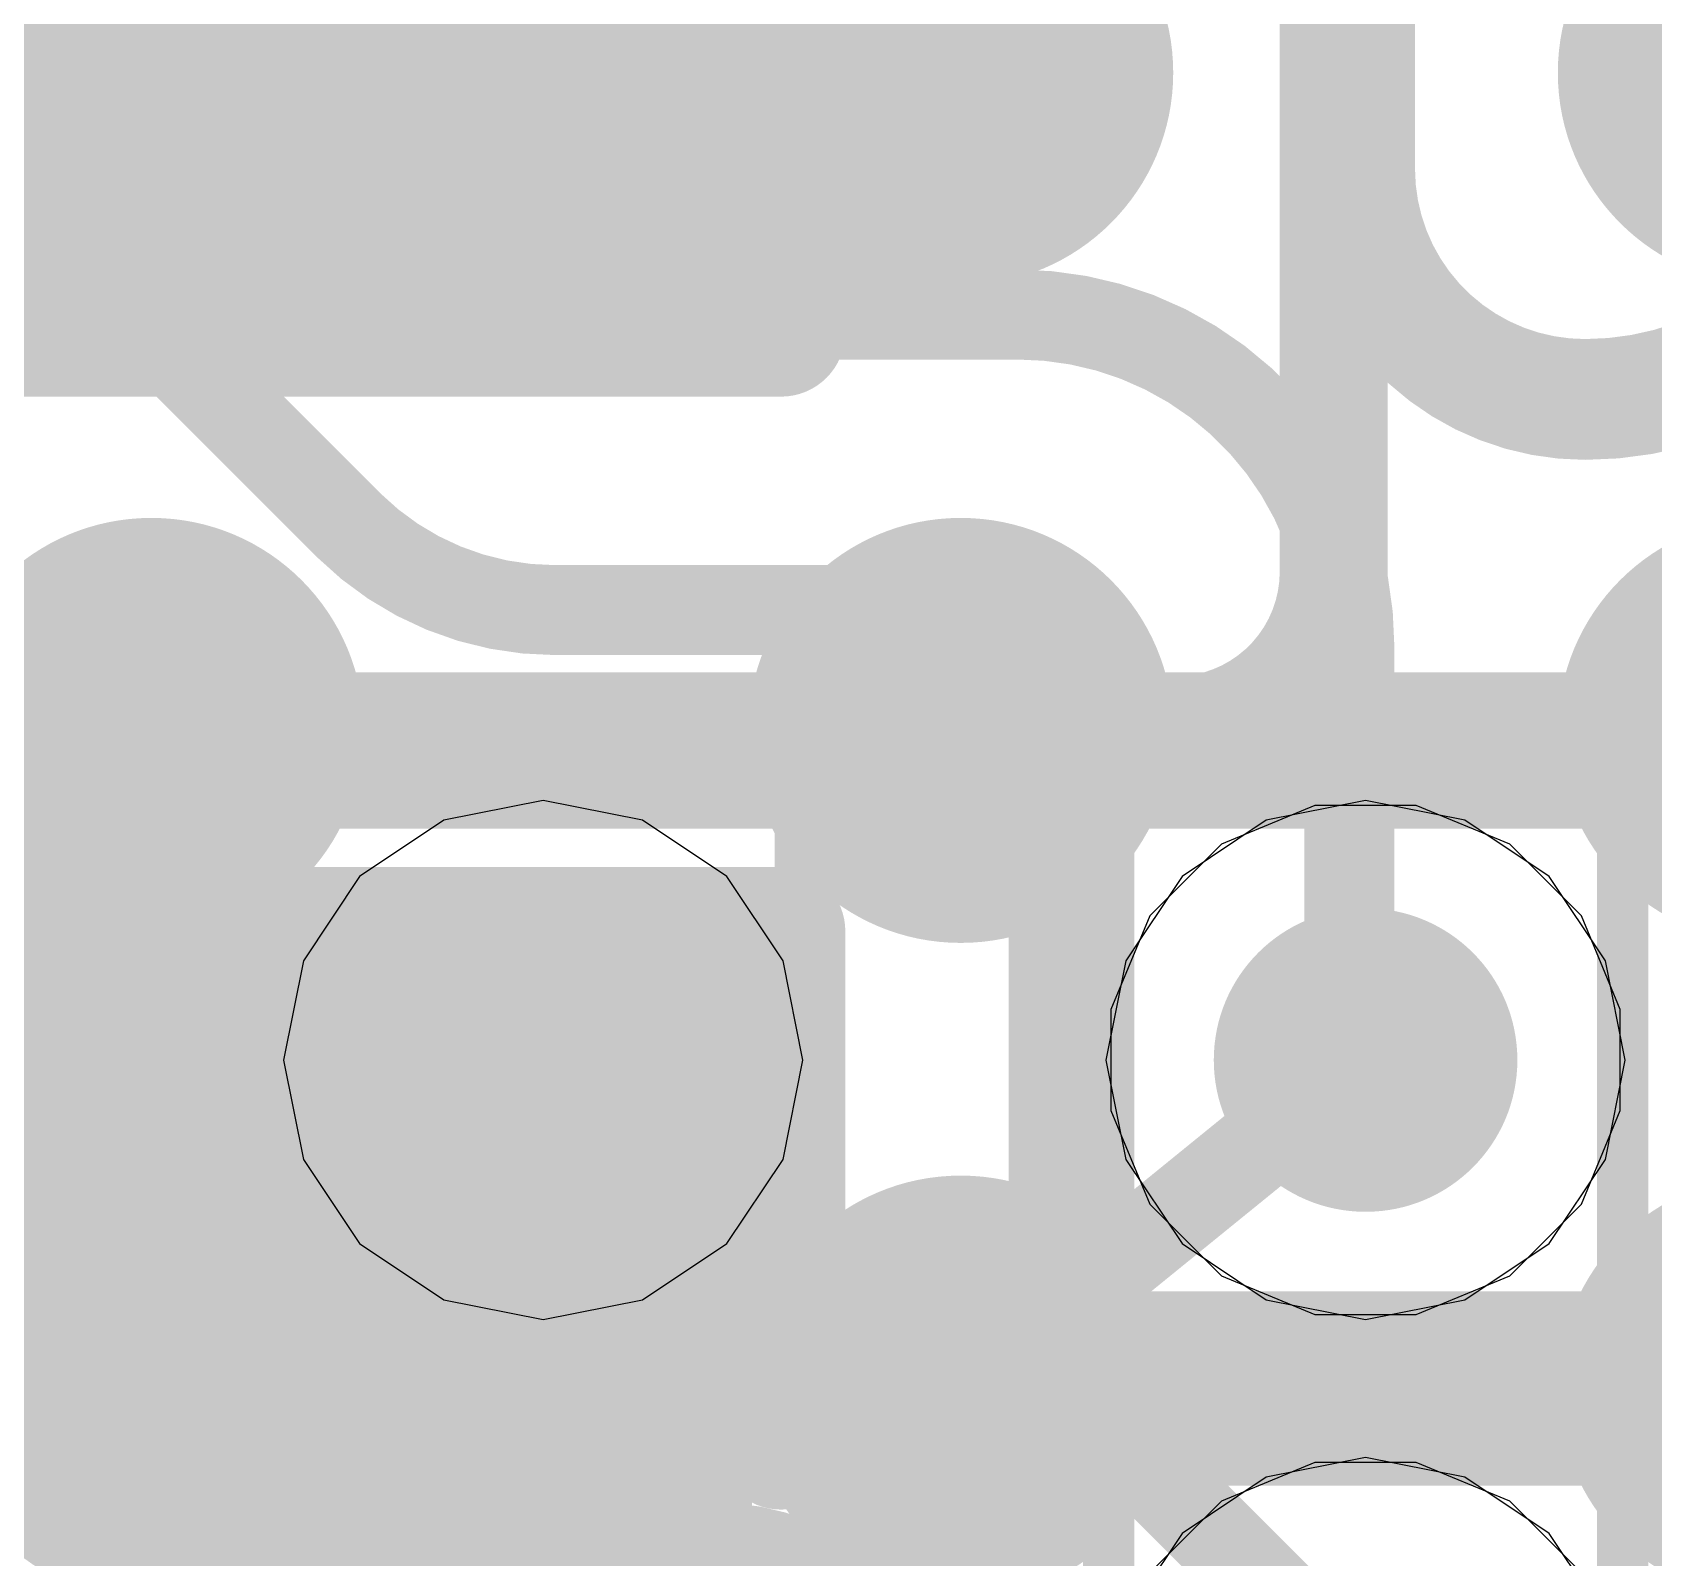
# Model space of a CAD drawing. Header units: inches. Extents: x -6 to 284, y -12 to 154.
# Drawn here: x 70.084 to 71.686, y 13.441 to 14.948 of the extents above; entities that cross this region are included whole.
import ezdxf

# ---------------------------------------------------------------- set-up
doc = ezdxf.new("R2010")
doc.units = ezdxf.units.IN
for name, color, linetype in [('Bottom Layer', 5, 'Continuous'), ('Bottom Overlay', 54, 'Continuous'), ('Bottom Paste', 16, 'Continuous'), ('Bottom Solder', 6, 'Continuous'), ('Drill Drawing', 1, 'Continuous'), ('GND-1', 16, 'Continuous'), ('GND-2', 90, 'Continuous'), ('GND-3', 216, 'Continuous'), ('GND-4', 54, 'Continuous'), ('PWR-1', 156, 'Continuous'), ('PWR-2', 130, 'Continuous'), ('Signal L1', 76, 'Continuous'), ('Signal L2', 6, 'Continuous'), ('Top Layer', 1, 'Continuous'), ('Top Paste', 8, 'Continuous'), ('Top Solder', 216, 'Continuous'), ('Via Holes', 16, 'Continuous')]:
    doc.layers.add(name, color=color, linetype=linetype)

# ---------------------------------------------------------------- blocks, each defined once
blk = doc.blocks.new('C___0402_B_101')
at = {"layer": 'Bottom Layer'}
blk.add_hatch(color=5, dxfattribs=at).paths.add_polyline_path([(0.6985, 0.3175), (0.6985, -0.3175), (0.2413, -0.3175), (0.2412999999999999, 0.3175)])
at = {"layer": 'Bottom Paste'}
blk.add_hatch(color=16, dxfattribs=at).paths.add_polyline_path([(0.6985, 0.3175), (0.6985, -0.3175), (0.2413, -0.3175), (0.2412999999999999, 0.3175)])
at = {"layer": 'Bottom Solder'}
blk.add_hatch(color=6, dxfattribs=at).paths.add_polyline_path([(0.7584998799999999, 0.37749988), (0.7584998799999999, -0.37749988), (0.18130012, -0.37749988), (0.18130012, 0.37749988)])
at = {"layer": 'Bottom Overlay'}
for points in [[(0.7874, 0.4064, 0.127, 0.127, 0), (0.2794, 0.4064, 0.127, 0.127, 0)], [(0.7874, -0.4064, 0.127, 0.127, 0), (0.7874, 0.4064, 0.127, 0.127, 0)]]:
    blk.add_lwpolyline(points, format="xyseb", dxfattribs=at)
blk.add_lwpolyline([(0.7556499999999999, 0.4064, 0.0635, 0.0635, 1), (0.8191499999999999, 0.4064, 0.0635, 0.0635, 1)], format="xyseb", close=True, dxfattribs=at)
blk.add_lwpolyline([(0.7556499999999999, 0.4064, 0.0635, 0.0635, 1), (0.8191499999999999, 0.4064, 0.0635, 0.0635, 1)], format="xyseb", close=True, dxfattribs=at)
blk = doc.blocks.new('C___0402_B_102')
at = {"layer": 'Bottom Layer'}
blk.add_hatch(color=5, dxfattribs=at).paths.add_polyline_path([(-0.2413, 0.3175), (-0.2412999999999999, -0.3175), (-0.6985, -0.3175), (-0.6985, 0.3175)])
at = {"layer": 'Bottom Paste'}
blk.add_hatch(color=16, dxfattribs=at).paths.add_polyline_path([(-0.2413, 0.3175), (-0.2412999999999999, -0.3175), (-0.6985, -0.3175), (-0.6985, 0.3175)])
at = {"layer": 'Bottom Solder'}
blk.add_hatch(color=6, dxfattribs=at).paths.add_polyline_path([(-0.18130012, 0.37749988), (-0.18130012, -0.37749988), (-0.7584998799999999, -0.37749988), (-0.7584998799999999, 0.37749988)])
at = {"layer": 'Bottom Overlay'}
for points in [[(-0.7874, -0.4064, 0.127, 0.127, 0), (-0.7874, 0.4064, 0.127, 0.127, 0)], [(-0.2794, 0.4064, 0.127, 0.127, 0), (-0.7874, 0.4064, 0.127, 0.127, 0)]]:
    blk.add_lwpolyline(points, format="xyseb", dxfattribs=at)
for points in [[(-0.8191499999999999, 0.4064, 0.0635, 0.0635, 1), (-0.7556499999999999, 0.4064, 0.0635, 0.0635, 1)], [(-0.8191499999999999, 0.4064, 0.0635, 0.0635, 1), (-0.7556499999999999, 0.4064, 0.0635, 0.0635, 1)], [(-0.31115, 0.4064, 0.0635, 0.0635, 1), (-0.24765, 0.4064, 0.0635, 0.0635, 1)]]:
    blk.add_lwpolyline(points, format="xyseb", close=True, dxfattribs=at)
blk = doc.blocks.new('200_WFBGA__10_15__127')
at = {"layer": 'Top Layer'}
h = blk.add_hatch(color=1, dxfattribs=at)
edge = h.paths.add_edge_path()
edge.add_arc((-3.599942, 6.174994), 0.15999968, 0, 360)
h = blk.add_hatch(color=1, dxfattribs=at)
edge = h.paths.add_edge_path()
edge.add_arc((-2.800096, 6.174994), 0.15999968, 0, 360)
h = blk.add_hatch(color=1, dxfattribs=at)
edge = h.paths.add_edge_path()
edge.add_arc((-1.999996, 6.174994), 0.15999968, 0, 360)
h = blk.add_hatch(color=1, dxfattribs=at)
edge = h.paths.add_edge_path()
edge.add_arc((-3.599942, 5.525008), 0.15999968, 0, 360)
h = blk.add_hatch(color=1, dxfattribs=at)
edge = h.paths.add_edge_path()
edge.add_arc((-2.800096, 5.525008), 0.15999968, 0, 360)
h = blk.add_hatch(color=1, dxfattribs=at)
edge = h.paths.add_edge_path()
edge.add_arc((-1.999996, 5.525008), 0.15999968, 0, 360)
h = blk.add_hatch(color=1, dxfattribs=at)
edge = h.paths.add_edge_path()
edge.add_arc((-3.599942, 4.875022), 0.15999968, 0, 360)
h = blk.add_hatch(color=1, dxfattribs=at)
edge = h.paths.add_edge_path()
edge.add_arc((-2.800096, 4.875022), 0.15999968, 0, 360)
h = blk.add_hatch(color=1, dxfattribs=at)
edge = h.paths.add_edge_path()
edge.add_arc((-1.999996, 4.875022), 0.15999968, 0, 360)
at = {"layer": 'Top Paste'}
h = blk.add_hatch(color=8, dxfattribs=at)
edge = h.paths.add_edge_path()
edge.add_arc((-3.599942, 6.174994), 0.15999968, 0, 360)
h = blk.add_hatch(color=8, dxfattribs=at)
edge = h.paths.add_edge_path()
edge.add_arc((-2.800096, 6.174994), 0.15999968, 0, 360)
h = blk.add_hatch(color=8, dxfattribs=at)
edge = h.paths.add_edge_path()
edge.add_arc((-1.999996, 6.174994), 0.15999968, 0, 360)
h = blk.add_hatch(color=8, dxfattribs=at)
edge = h.paths.add_edge_path()
edge.add_arc((-3.599942, 5.525008), 0.15999968, 0, 360)
h = blk.add_hatch(color=8, dxfattribs=at)
edge = h.paths.add_edge_path()
edge.add_arc((-2.800096, 5.525008), 0.15999968, 0, 360)
h = blk.add_hatch(color=8, dxfattribs=at)
edge = h.paths.add_edge_path()
edge.add_arc((-1.999996, 5.525008), 0.15999968, 0, 360)
h = blk.add_hatch(color=8, dxfattribs=at)
edge = h.paths.add_edge_path()
edge.add_arc((-3.599942, 4.875022), 0.15999968, 0, 360)
h = blk.add_hatch(color=8, dxfattribs=at)
edge = h.paths.add_edge_path()
edge.add_arc((-2.800096, 4.875022), 0.15999968, 0, 360)
h = blk.add_hatch(color=8, dxfattribs=at)
edge = h.paths.add_edge_path()
edge.add_arc((-1.999996, 4.875022), 0.15999968, 0, 360)
at = {"layer": 'Top Solder'}
h = blk.add_hatch(color=216, dxfattribs=at)
edge = h.paths.add_edge_path()
edge.add_arc((-3.599942, 6.174994), 0.21001228, 0, 360)
h = blk.add_hatch(color=216, dxfattribs=at)
edge = h.paths.add_edge_path()
edge.add_arc((-2.800096, 6.174994), 0.21001228, 0, 360)
h = blk.add_hatch(color=216, dxfattribs=at)
edge = h.paths.add_edge_path()
edge.add_arc((-1.999996, 6.174994), 0.21001228, 0, 360)
h = blk.add_hatch(color=216, dxfattribs=at)
edge = h.paths.add_edge_path()
edge.add_arc((-3.599942, 5.525008), 0.21001228, 0, 360)
h = blk.add_hatch(color=216, dxfattribs=at)
edge = h.paths.add_edge_path()
edge.add_arc((-2.800096, 5.525008), 0.21001228, 0, 360)
h = blk.add_hatch(color=216, dxfattribs=at)
edge = h.paths.add_edge_path()
edge.add_arc((-1.999996, 5.525008), 0.21001228, 0, 360)
h = blk.add_hatch(color=216, dxfattribs=at)
edge = h.paths.add_edge_path()
edge.add_arc((-3.599942, 4.875022), 0.21001228, 0, 360)
h = blk.add_hatch(color=216, dxfattribs=at)
edge = h.paths.add_edge_path()
edge.add_arc((-2.800096, 4.875022), 0.21001228, 0, 360)
h = blk.add_hatch(color=216, dxfattribs=at)
edge = h.paths.add_edge_path()
edge.add_arc((-1.999996, 4.875022), 0.21001228, 0, 360)

msp = doc.modelspace()

# ---------------------------------------------------------------- hatches: boundary and pattern name
at = {"layer": 'Bottom Layer'}
h = msp.add_hatch(color=5, dxfattribs=at)
edge = h.paths.add_edge_path()
edge.add_arc((70.58914, 13.93244102), 0.1499997, 0, 360)
h = msp.add_hatch(color=5, dxfattribs=at)
edge = h.paths.add_edge_path()
edge.add_arc((71.40183586, 13.93244102), 0.1499997, 0, 360)
at = {"layer": 'GND-1'}
h = msp.add_hatch(color=16, dxfattribs=at)
edge = h.paths.add_edge_path()
edge.add_arc((70.58914, 13.93244102), 0.1499997, 0, 360)
h = msp.add_hatch(color=16, dxfattribs=at)
edge = h.paths.add_edge_path()
edge.add_arc((71.40183586, 13.93244102), 0.1499997, 0, 360)
at = {"layer": 'GND-2'}
h = msp.add_hatch(color=90, dxfattribs=at)
edge = h.paths.add_edge_path()
edge.add_arc((70.58914, 13.93244102), 0.1499997, 0, 360)
h = msp.add_hatch(color=90, dxfattribs=at)
edge = h.paths.add_edge_path()
edge.add_arc((71.40183586, 13.93244102), 0.1499997, 0, 360)
at = {"layer": 'GND-3'}
h = msp.add_hatch(color=216, dxfattribs=at)
edge = h.paths.add_edge_path()
edge.add_arc((70.58914, 13.93244102), 0.1499997, 0, 360)
h = msp.add_hatch(color=216, dxfattribs=at)
edge = h.paths.add_edge_path()
edge.add_arc((71.40183586, 13.93244102), 0.1499997, 0, 360)
at = {"layer": 'GND-4'}
h = msp.add_hatch(color=54, dxfattribs=at)
edge = h.paths.add_edge_path()
edge.add_arc((70.58914, 13.93244102), 0.1499997, 0, 360)
h = msp.add_hatch(color=54, dxfattribs=at)
edge = h.paths.add_edge_path()
edge.add_arc((71.40183586, 13.93244102), 0.1499997, 0, 360)
at = {"layer": 'PWR-1'}
h = msp.add_hatch(color=156, dxfattribs=at)
edge = h.paths.add_edge_path()
edge.add_arc((70.58914, 13.93244102), 0.1499997, 0, 360)
h = msp.add_hatch(color=156, dxfattribs=at)
edge = h.paths.add_edge_path()
edge.add_arc((71.40183586, 13.93244102), 0.1499997, 0, 360)
at = {"layer": 'PWR-2'}
h = msp.add_hatch(color=130, dxfattribs=at)
edge = h.paths.add_edge_path()
edge.add_arc((70.58914, 13.93244102), 0.1499997, 0, 360)
h = msp.add_hatch(color=130, dxfattribs=at)
edge = h.paths.add_edge_path()
edge.add_arc((71.40183586, 13.93244102), 0.1499997, 0, 360)
at = {"layer": 'Signal L1'}
h = msp.add_hatch(color=76, dxfattribs=at)
edge = h.paths.add_edge_path()
edge.add_arc((70.58914, 13.93244102), 0.1499997, 0, 360)
h = msp.add_hatch(color=76, dxfattribs=at)
edge = h.paths.add_edge_path()
edge.add_arc((71.40183586, 13.93244102), 0.1499997, 0, 360)
at = {"layer": 'Signal L2'}
h = msp.add_hatch(color=6, dxfattribs=at)
edge = h.paths.add_edge_path()
edge.add_arc((70.58914, 13.93244102), 0.1499997, 0, 360)
h = msp.add_hatch(color=6, dxfattribs=at)
edge = h.paths.add_edge_path()
edge.add_arc((71.40183586, 13.93244102), 0.1499997, 0, 360)
at = {"layer": 'Top Layer'}
h = msp.add_hatch(color=1, dxfattribs=at)
edge = h.paths.add_edge_path()
edge.add_arc((70.58914, 13.93244102), 0.1499997, 0, 360)
h = msp.add_hatch(color=1, dxfattribs=at)
edge = h.paths.add_edge_path()
edge.add_arc((71.40183586, 13.93244102), 0.1499997, 0, 360)
at = {"layer": 'Via Holes'}
h = msp.add_hatch(color=7, dxfattribs=at)
edge = h.paths.add_edge_path()
edge.add_arc((70.58914, 13.93244102), 0.07499858, 0, 360)
h = msp.add_hatch(color=7, dxfattribs=at)
edge = h.paths.add_edge_path()
edge.add_arc((71.40183586, 13.93244102), 0.07499858, 0, 360)

# ---------------------------------------------------------------- linework, layer by layer
at = {"layer": 'Drill Drawing'}
for points in [[(70.33514, 14.18644102, 0.0508, 0.0508, 0), (70.84313999999999, 14.18644102, 0.0508, 0.0508, 0)], [(70.33514, 13.67844102, 0.0508, 0.0508, 0), (70.33514, 14.18644102, 0.0508, 0.0508, 0)], [(70.84313999999999, 13.67844102, 0.0508, 0.0508, 0), (70.84313999999999, 14.18644102, 0.0508, 0.0508, 0)], [(71.14783586, 14.18644102, 0.0508, 0.0508, 0), (71.65583586, 14.18644102, 0.0508, 0.0508, 0)], [(71.14783586, 13.67844102, 0.0508, 0.0508, 0), (71.14783586, 14.18644102, 0.0508, 0.0508, 0)], [(71.65583586, 13.67844102, 0.0508, 0.0508, 0), (71.65583586, 14.18644102, 0.0508, 0.0508, 0)], [(70.33514, 13.67844102, 0.0508, 0.0508, 0), (70.84313999999999, 13.67844102, 0.0508, 0.0508, 0)], [(71.14783586, 13.67844102, 0.0508, 0.0508, 0), (71.65583586, 13.67844102, 0.0508, 0.0508, 0)], [(71.14783586, 13.53719924, 0.0508, 0.0508, 0), (71.65583586, 13.53719924, 0.0508, 0.0508, 0)], [(71.14783586, 13.02919924, 0.0508, 0.0508, 0), (71.14783586, 13.53719924, 0.0508, 0.0508, 0)], [(71.65583586, 13.02919924, 0.0508, 0.0508, 0), (71.65583586, 13.53719924, 0.0508, 0.0508, 0)]]:
    msp.add_lwpolyline(points, format="xyseb", dxfattribs=at)
for points in [[(70.32244, 14.18644102, 0.0254, 0.0254, 1), (70.34783999999999, 14.18644102, 0.0254, 0.0254, 1)], [(70.32244, 14.18644102, 0.0254, 0.0254, 1), (70.34783999999999, 14.18644102, 0.0254, 0.0254, 1)], [(70.83044, 14.18644102, 0.0254, 0.0254, 1), (70.85584, 14.18644102, 0.0254, 0.0254, 1)], [(70.83044, 14.18644102, 0.0254, 0.0254, 1), (70.85584, 14.18644102, 0.0254, 0.0254, 1)], [(71.13513585999999, 14.18644102, 0.0254, 0.0254, 1), (71.16053586, 14.18644102, 0.0254, 0.0254, 1)], [(71.13513585999999, 14.18644102, 0.0254, 0.0254, 1), (71.16053586, 14.18644102, 0.0254, 0.0254, 1)], [(71.64313585999999, 14.18644102, 0.0254, 0.0254, 1), (71.66853586, 14.18644102, 0.0254, 0.0254, 1)], [(71.64313585999999, 14.18644102, 0.0254, 0.0254, 1), (71.66853586, 14.18644102, 0.0254, 0.0254, 1)], [(70.32244, 13.67844102, 0.0254, 0.0254, 1), (70.34783999999999, 13.67844102, 0.0254, 0.0254, 1)], [(70.32244, 13.67844102, 0.0254, 0.0254, 1), (70.34783999999999, 13.67844102, 0.0254, 0.0254, 1)], [(70.83044, 13.67844102, 0.0254, 0.0254, 1), (70.85584, 13.67844102, 0.0254, 0.0254, 1)], [(70.83044, 13.67844102, 0.0254, 0.0254, 1), (70.85584, 13.67844102, 0.0254, 0.0254, 1)], [(71.13513585999999, 13.67844102, 0.0254, 0.0254, 1), (71.16053586, 13.67844102, 0.0254, 0.0254, 1)], [(71.13513585999999, 13.67844102, 0.0254, 0.0254, 1), (71.16053586, 13.67844102, 0.0254, 0.0254, 1)], [(71.64313585999999, 13.67844102, 0.0254, 0.0254, 1), (71.66853586, 13.67844102, 0.0254, 0.0254, 1)], [(71.64313585999999, 13.67844102, 0.0254, 0.0254, 1), (71.66853586, 13.67844102, 0.0254, 0.0254, 1)], [(71.13513585999999, 13.53719924, 0.0254, 0.0254, 1), (71.16053586, 13.53719924, 0.0254, 0.0254, 1)], [(71.13513585999999, 13.53719924, 0.0254, 0.0254, 1), (71.16053586, 13.53719924, 0.0254, 0.0254, 1)], [(71.64313585999999, 13.53719924, 0.0254, 0.0254, 1), (71.66853586, 13.53719924, 0.0254, 0.0254, 1)], [(71.64313585999999, 13.53719924, 0.0254, 0.0254, 1), (71.66853586, 13.53719924, 0.0254, 0.0254, 1)]]:
    msp.add_lwpolyline(points, format="xyseb", close=True, dxfattribs=at)
at = {"layer": 'GND-1'}
for p, q in [((71.35179023999999, 14.18404072), (71.25931646, 14.14573752)), ((71.45188148, 14.18404072), (71.35179023999999, 14.18404072)), ((71.54435525999999, 14.14573752), (71.45188148, 14.18404072)), ((71.25931646, 14.14573752), (71.18853936, 14.07496042)), ((71.61513235999999, 14.07496042), (71.54435525999999, 14.14573752)), ((71.18853936, 14.07496042), (71.15023615999999, 13.98248664)), ((71.65343556, 13.98248664), (71.61513235999999, 14.07496042)), ((71.15023615999999, 13.98248664), (71.15023615999999, 13.8823954)), ((71.65343556, 13.8823954), (71.65343556, 13.98248664)), ((71.15023615999999, 13.8823954), (71.18853936, 13.78992162)), ((71.61513235999999, 13.78992162), (71.65343556, 13.8823954)), ((71.18853936, 13.78992162), (71.25931646, 13.71914452)), ((71.54435525999999, 13.71914452), (71.61513235999999, 13.78992162)), ((71.25931646, 13.71914452), (71.35179023999999, 13.68084132)), ((71.45188148, 13.68084132), (71.54435525999999, 13.71914452)), ((71.35179023999999, 13.68084132), (71.45188148, 13.68084132)), ((71.35179023999999, 13.53479894), (71.25931646, 13.49649574)), ((71.45188148, 13.53479894), (71.35179023999999, 13.53479894)), ((71.54435525999999, 13.49649574), (71.45188148, 13.53479894)), ((71.25931646, 13.49649574), (71.18853936, 13.42571864)), ((71.61513235999999, 13.42571864), (71.54435525999999, 13.49649574))]:
    msp.add_line(p, q, dxfattribs=at)
at = {"layer": 'GND-2'}
for p, q in [((71.35179023999999, 14.18404072), (71.25931646, 14.14573752)), ((71.45188148, 14.18404072), (71.35179023999999, 14.18404072)), ((71.54435525999999, 14.14573752), (71.45188148, 14.18404072)), ((71.25931646, 14.14573752), (71.18853936, 14.07496042)), ((71.61513235999999, 14.07496042), (71.54435525999999, 14.14573752)), ((71.18853936, 14.07496042), (71.15023615999999, 13.98248664)), ((71.65343556, 13.98248664), (71.61513235999999, 14.07496042)), ((71.15023615999999, 13.98248664), (71.15023615999999, 13.8823954)), ((71.65343556, 13.8823954), (71.65343556, 13.98248664)), ((71.15023615999999, 13.8823954), (71.18853936, 13.78992162)), ((71.61513235999999, 13.78992162), (71.65343556, 13.8823954)), ((71.18853936, 13.78992162), (71.25931646, 13.71914452)), ((71.54435525999999, 13.71914452), (71.61513235999999, 13.78992162)), ((71.25931646, 13.71914452), (71.35179023999999, 13.68084132)), ((71.45188148, 13.68084132), (71.54435525999999, 13.71914452)), ((71.35179023999999, 13.68084132), (71.45188148, 13.68084132)), ((71.35179023999999, 13.53479894), (71.25931646, 13.49649574)), ((71.45188148, 13.53479894), (71.35179023999999, 13.53479894)), ((71.54435525999999, 13.49649574), (71.45188148, 13.53479894)), ((71.25931646, 13.49649574), (71.18853936, 13.42571864)), ((71.61513235999999, 13.42571864), (71.54435525999999, 13.49649574))]:
    msp.add_line(p, q, dxfattribs=at)
at = {"layer": 'GND-3'}
for p, q in [((71.35179023999999, 14.18404072), (71.25931646, 14.14573752)), ((71.45188148, 14.18404072), (71.35179023999999, 14.18404072)), ((71.54435525999999, 14.14573752), (71.45188148, 14.18404072)), ((71.25931646, 14.14573752), (71.18853936, 14.07496042)), ((71.61513235999999, 14.07496042), (71.54435525999999, 14.14573752)), ((71.18853936, 14.07496042), (71.15023615999999, 13.98248664)), ((71.65343556, 13.98248664), (71.61513235999999, 14.07496042)), ((71.15023615999999, 13.98248664), (71.15023615999999, 13.8823954)), ((71.65343556, 13.8823954), (71.65343556, 13.98248664)), ((71.15023615999999, 13.8823954), (71.18853936, 13.78992162)), ((71.61513235999999, 13.78992162), (71.65343556, 13.8823954)), ((71.18853936, 13.78992162), (71.25931646, 13.71914452)), ((71.54435525999999, 13.71914452), (71.61513235999999, 13.78992162)), ((71.25931646, 13.71914452), (71.35179023999999, 13.68084132)), ((71.45188148, 13.68084132), (71.54435525999999, 13.71914452)), ((71.35179023999999, 13.68084132), (71.45188148, 13.68084132)), ((71.35179023999999, 13.53479894), (71.25931646, 13.49649574)), ((71.45188148, 13.53479894), (71.35179023999999, 13.53479894)), ((71.54435525999999, 13.49649574), (71.45188148, 13.53479894)), ((71.25931646, 13.49649574), (71.18853936, 13.42571864)), ((71.61513235999999, 13.42571864), (71.54435525999999, 13.49649574))]:
    msp.add_line(p, q, dxfattribs=at)
at = {"layer": 'GND-4'}
for p, q in [((71.35179023999999, 14.18404072), (71.25931646, 14.14573752)), ((71.45188148, 14.18404072), (71.35179023999999, 14.18404072)), ((71.54435525999999, 14.14573752), (71.45188148, 14.18404072)), ((71.25931646, 14.14573752), (71.18853936, 14.07496042)), ((71.61513235999999, 14.07496042), (71.54435525999999, 14.14573752)), ((71.18853936, 14.07496042), (71.15023615999999, 13.98248664)), ((71.65343556, 13.98248664), (71.61513235999999, 14.07496042)), ((71.15023615999999, 13.98248664), (71.15023615999999, 13.8823954)), ((71.65343556, 13.8823954), (71.65343556, 13.98248664)), ((71.15023615999999, 13.8823954), (71.18853936, 13.78992162)), ((71.61513235999999, 13.78992162), (71.65343556, 13.8823954)), ((71.18853936, 13.78992162), (71.25931646, 13.71914452)), ((71.54435525999999, 13.71914452), (71.61513235999999, 13.78992162)), ((71.25931646, 13.71914452), (71.35179023999999, 13.68084132)), ((71.45188148, 13.68084132), (71.54435525999999, 13.71914452)), ((71.35179023999999, 13.68084132), (71.45188148, 13.68084132)), ((71.35179023999999, 13.53479894), (71.25931646, 13.49649574)), ((71.45188148, 13.53479894), (71.35179023999999, 13.53479894)), ((71.54435525999999, 13.49649574), (71.45188148, 13.53479894)), ((71.25931646, 13.49649574), (71.18853936, 13.42571864)), ((71.61513235999999, 13.42571864), (71.54435525999999, 13.49649574))]:
    msp.add_line(p, q, dxfattribs=at)
at = {"layer": 'PWR-1'}
for p, q in [((70.58914, 14.18897086), (70.49097154, 14.16944334)), ((70.68730846, 14.16944334), (70.58914, 14.18897086)), ((71.40183586, 14.18897086), (71.3036674, 14.16944334)), ((71.50000432, 14.16944334), (71.40183586, 14.18897086)), ((70.49097154, 14.16944334), (70.4077459, 14.11383512)), ((70.77053409999999, 14.11383512), (70.68730846, 14.16944334)), ((71.3036674, 14.16944334), (71.22044175999999, 14.11383512)), ((71.58322996, 14.11383512), (71.50000432, 14.16944334)), ((70.4077459, 14.11383512), (70.35213768, 14.03060948)), ((70.82614232, 14.03060948), (70.77053409999999, 14.11383512)), ((71.22044175999999, 14.11383512), (71.16483353999999, 14.03060948)), ((71.63883818, 14.03060948), (71.58322996, 14.11383512)), ((70.35213768, 14.03060948), (70.33261015999999, 13.93244102)), ((70.84566984, 13.93244102), (70.82614232, 14.03060948)), ((71.16483353999999, 14.03060948), (71.14530601999999, 13.93244102)), ((71.65836569999999, 13.93244102), (71.63883818, 14.03060948)), ((70.33261015999999, 13.93244102), (70.35213768, 13.83427256)), ((70.82614232, 13.83427256), (70.84566984, 13.93244102)), ((71.14530601999999, 13.93244102), (71.16483353999999, 13.83427256)), ((71.63883818, 13.83427256), (71.65836569999999, 13.93244102)), ((70.35213768, 13.83427256), (70.4077459, 13.75104692)), ((70.77053409999999, 13.75104692), (70.82614232, 13.83427256)), ((71.16483353999999, 13.83427256), (71.22044175999999, 13.75104692)), ((71.58322996, 13.75104692), (71.63883818, 13.83427256)), ((70.4077459, 13.75104692), (70.49097154, 13.6954387)), ((70.68730846, 13.6954387), (70.77053409999999, 13.75104692)), ((71.22044175999999, 13.75104692), (71.3036674, 13.6954387)), ((71.50000432, 13.6954387), (71.58322996, 13.75104692)), ((70.49097154, 13.6954387), (70.58914, 13.67591118)), ((70.58914, 13.67591118), (70.68730846, 13.6954387)), ((71.3036674, 13.6954387), (71.40183586, 13.67591118)), ((71.40183586, 13.67591118), (71.50000432, 13.6954387)), ((71.40183586, 13.53972908), (71.3036674, 13.52020156)), ((71.50000432, 13.52020156), (71.40183586, 13.53972908)), ((71.3036674, 13.52020156), (71.22044175999999, 13.46459334)), ((71.58322996, 13.46459334), (71.50000432, 13.52020156)), ((71.22044175999999, 13.46459334), (71.16483353999999, 13.3813677)), ((71.63883818, 13.3813677), (71.58322996, 13.46459334))]:
    msp.add_line(p, q, dxfattribs=at)
at = {"layer": 'PWR-2'}
for p, q in [((70.58914, 14.18897086), (70.49097154, 14.16944334)), ((70.68730846, 14.16944334), (70.58914, 14.18897086)), ((71.40183586, 14.18897086), (71.3036674, 14.16944334)), ((71.50000432, 14.16944334), (71.40183586, 14.18897086)), ((70.49097154, 14.16944334), (70.4077459, 14.11383512)), ((70.77053409999999, 14.11383512), (70.68730846, 14.16944334)), ((71.3036674, 14.16944334), (71.22044175999999, 14.11383512)), ((71.58322996, 14.11383512), (71.50000432, 14.16944334)), ((70.4077459, 14.11383512), (70.35213768, 14.03060948)), ((70.82614232, 14.03060948), (70.77053409999999, 14.11383512)), ((71.22044175999999, 14.11383512), (71.16483353999999, 14.03060948)), ((71.63883818, 14.03060948), (71.58322996, 14.11383512)), ((70.35213768, 14.03060948), (70.33261015999999, 13.93244102)), ((70.84566984, 13.93244102), (70.82614232, 14.03060948)), ((71.16483353999999, 14.03060948), (71.14530601999999, 13.93244102)), ((71.65836569999999, 13.93244102), (71.63883818, 14.03060948)), ((70.33261015999999, 13.93244102), (70.35213768, 13.83427256)), ((70.82614232, 13.83427256), (70.84566984, 13.93244102)), ((71.14530601999999, 13.93244102), (71.16483353999999, 13.83427256)), ((71.63883818, 13.83427256), (71.65836569999999, 13.93244102)), ((70.35213768, 13.83427256), (70.4077459, 13.75104692)), ((70.77053409999999, 13.75104692), (70.82614232, 13.83427256)), ((71.16483353999999, 13.83427256), (71.22044175999999, 13.75104692)), ((71.58322996, 13.75104692), (71.63883818, 13.83427256)), ((70.4077459, 13.75104692), (70.49097154, 13.6954387)), ((70.68730846, 13.6954387), (70.77053409999999, 13.75104692)), ((71.22044175999999, 13.75104692), (71.3036674, 13.6954387)), ((71.50000432, 13.6954387), (71.58322996, 13.75104692)), ((70.49097154, 13.6954387), (70.58914, 13.67591118)), ((70.58914, 13.67591118), (70.68730846, 13.6954387)), ((71.3036674, 13.6954387), (71.40183586, 13.67591118)), ((71.40183586, 13.67591118), (71.50000432, 13.6954387)), ((71.40183586, 13.53972908), (71.3036674, 13.52020156)), ((71.50000432, 13.52020156), (71.40183586, 13.53972908)), ((71.3036674, 13.52020156), (71.22044175999999, 13.46459334)), ((71.58322996, 13.46459334), (71.50000432, 13.52020156)), ((71.22044175999999, 13.46459334), (71.16483353999999, 13.3813677)), ((71.63883818, 13.3813677), (71.58322996, 13.46459334))]:
    msp.add_line(p, q, dxfattribs=at)
at = {"layer": 'Signal L1'}
for points in [[(70.23927531999999, 15.03170476, 0.08889999999999999, 0.08889999999999999, 0), (70.5160769, 14.75490318, 0.08889999999999999, 0.08889999999999999, 0)], [(69.94717532, 14.9107144, 0.08889999999999999, 0.08889999999999999, 0), (70.39680866, 14.46108106, 0.08889999999999999, 0.08889999999999999, 0)], [(70.72318342, 14.66919342, 0.08889999999999999, 0.08889999999999999, -0.198748326759866), (70.5160769, 14.75490318, 0.08889999999999999, 0.08889999999999999, 0)], [(70.72318342, 14.66919342, 0.08889999999999999, 0.08889999999999999, 0), (71.05773698, 14.66919342, 0.08889999999999999, 0.08889999999999999, 0)], [(71.05773698, 14.66919342, 0.08889999999999999, 0.08889999999999999, -0.4142135623730951), (71.38583894, 14.34109146, 0.08889999999999999, 0.08889999999999999, 0)], [(70.60101704, 14.37709342, 0.08889999999999999, 0.08889999999999999, -0.1976132589553694), (70.39680866, 14.46108106, 0.08889999999999999, 0.08889999999999999, 0)], [(70.60101958, 14.37709342, 0.08889999999999999, 0.08889999999999999, 0), (70.96816388, 14.37709342, 0.08889999999999999, 0.08889999999999999, 0)], [(70.96816388, 14.37709342, 0.08889999999999999, 0.08889999999999999, -0.4142135623730951), (71.09373894, 14.25151836, 0.08889999999999999, 0.08889999999999999, 0)], [(71.38583894, 13.94843794, 0.08889999999999999, 0.08889999999999999, 0), (71.38583894, 14.34109146, 0.08889999999999999, 0.08889999999999999, 0)], [(71.09373894, 13.6828657, 0.08889999999999999, 0.08889999999999999, 0), (71.09373894, 14.25151836, 0.08889999999999999, 0.08889999999999999, 0)], [(71.38583894, 13.94843794, 0.08889999999999999, 0.08889999999999999, 0), (71.40183586, 13.93244102, 0.08889999999999999, 0.08889999999999999, 0)], [(71.13714246, 13.5779637, 0.08889999999999999, 0.08889999999999999, -0.1987080210924358), (71.09373894, 13.6828657, 0.08889999999999999, 0.08889999999999999, 0)], [(71.13714246, 13.5779637, 0.08889999999999999, 0.08889999999999999, 0), (71.40183586, 13.3132703, 0.08889999999999999, 0.08889999999999999, 0)], [(70.2016503, 13.23253132, 0.11938, 0.11938, -0.4142135623730951), (70.40503064, 13.43591166, 0.11938, 0.11938, 0)], [(70.40503064, 13.43591166, 0.11938, 0.11938, 0), (70.75431366000001, 13.43591166, 0.11938, 0.11938, 0)], [(70.75431366000001, 13.43591166, 0.11938, 0.11938, -0.4142135623730951), (70.96505746, 13.22516786, 0.11938, 0.11938, 0)]]:
    msp.add_lwpolyline(points, format="xyseb", dxfattribs=at)
for points in [[(70.4938519, 14.75490318, 0.04445, 0.04445, 1), (70.5383019, 14.75490318, 0.04445, 0.04445, 1)], [(70.4938519, 14.75490318, 0.04445, 0.04445, 1), (70.5383019, 14.75490318, 0.04445, 0.04445, 1)], [(70.70095841999999, 14.66919342, 0.04445, 0.04445, 1), (70.74540841999999, 14.66919342, 0.04445, 0.04445, 1)], [(70.70095841999999, 14.66919342, 0.04445, 0.04445, 1), (70.74540841999999, 14.66919342, 0.04445, 0.04445, 1)], [(71.03551198, 14.66919342, 0.04445, 0.04445, 1), (71.07996198, 14.66919342, 0.04445, 0.04445, 1)], [(71.03551198, 14.66919342, 0.04445, 0.04445, 1), (71.07996198, 14.66919342, 0.04445, 0.04445, 1)], [(70.37458366, 14.46108106, 0.04445, 0.04445, 1), (70.41903366, 14.46108106, 0.04445, 0.04445, 1)], [(70.37458366, 14.46108106, 0.04445, 0.04445, 1), (70.41903366, 14.46108106, 0.04445, 0.04445, 1)], [(70.57879204, 14.37709342, 0.04445, 0.04445, 1), (70.62324204000001, 14.37709342, 0.04445, 0.04445, 1)], [(70.57879458, 14.37709342, 0.04445, 0.04445, 1), (70.62324457999999, 14.37709342, 0.04445, 0.04445, 1)], [(70.94593888, 14.37709342, 0.04445, 0.04445, 1), (70.99038888, 14.37709342, 0.04445, 0.04445, 1)], [(70.94593888, 14.37709342, 0.04445, 0.04445, 1), (70.99038888, 14.37709342, 0.04445, 0.04445, 1)], [(71.36361394, 14.34109146, 0.04445, 0.04445, 1), (71.40806393999999, 14.34109146, 0.04445, 0.04445, 1)], [(71.36361394, 14.34109146, 0.04445, 0.04445, 1), (71.40806393999999, 14.34109146, 0.04445, 0.04445, 1)], [(71.07151394, 14.25151836, 0.04445, 0.04445, 1), (71.11596394, 14.25151836, 0.04445, 0.04445, 1)], [(71.07151394, 14.25151836, 0.04445, 0.04445, 1), (71.11596394, 14.25151836, 0.04445, 0.04445, 1)], [(71.36361394, 13.94843794, 0.04445, 0.04445, 1), (71.40806393999999, 13.94843794, 0.04445, 0.04445, 1)], [(71.36361394, 13.94843794, 0.04445, 0.04445, 1), (71.40806393999999, 13.94843794, 0.04445, 0.04445, 1)], [(71.37961086, 13.93244102, 0.04445, 0.04445, 1), (71.42406086, 13.93244102, 0.04445, 0.04445, 1)], [(71.07151394, 13.6828657, 0.04445, 0.04445, 1), (71.11596394, 13.6828657, 0.04445, 0.04445, 1)], [(71.07151394, 13.6828657, 0.04445, 0.04445, 1), (71.11596394, 13.6828657, 0.04445, 0.04445, 1)], [(71.11491746, 13.5779637, 0.04445, 0.04445, 1), (71.15936746, 13.5779637, 0.04445, 0.04445, 1)], [(71.11491746, 13.5779637, 0.04445, 0.04445, 1), (71.15936746, 13.5779637, 0.04445, 0.04445, 1)], [(70.37518564, 13.43591166, 0.05969, 0.05969, 1), (70.43487564, 13.43591166, 0.05969, 0.05969, 1)], [(70.37518564, 13.43591166, 0.05969, 0.05969, 1), (70.43487564, 13.43591166, 0.05969, 0.05969, 1)], [(70.72446865999999, 13.43591166, 0.05969, 0.05969, 1), (70.78415866, 13.43591166, 0.05969, 0.05969, 1)], [(70.72446865999999, 13.43591166, 0.05969, 0.05969, 1), (70.78415866, 13.43591166, 0.05969, 0.05969, 1)]]:
    msp.add_lwpolyline(points, format="xyseb", close=True, dxfattribs=at)
at = {"layer": 'Signal L2'}
for points in [[(70.23927531999999, 14.88255342, 0.11938, 0.11938, 0), (70.23927531999999, 15.57525206, 0.11938, 0.11938, 0)], [(70.964298, 14.88255342, 0.11938, 0.11938, 0), (70.964298, 15.3510869, 0.11938, 0.11938, 0)], [(71.391018, 14.81308188, 0.11938, 0.11938, 0), (71.391018, 15.3510869, 0.11938, 0.11938, 0)], [(70.45263531999998, 14.66919342, 0.11938, 0.11938, -0.4142135623730951), (70.23927531999999, 14.88255342, 0.11938, 0.11938, 0)], [(70.964298, 14.88255342, 0.11938, 0.11938, -0.4142135623730951), (70.750938, 14.66919342, 0.11938, 0.11938, 0)], [(71.61880774, 14.58529214, 0.11938, 0.11938, -0.4142135623730951), (71.391018, 14.81308188, 0.11938, 0.11938, 0)], [(70.45263531999998, 14.66919342, 0.11938, 0.11938, 0), (70.750938, 14.66919342, 0.11938, 0.11938, 0)], [(71.82511923999999, 14.66048884, 0.11938, 0.11938, -0.1765592708149234), (71.61880774, 14.58529214, 0.11938, 0.11938, 0)], [(69.59056948, 14.25575254, 0.11938, 0.11938, 0), (73.58382794, 14.25575254, 0.11938, 0.11938, 0)], [(69.33832715999999, 13.60603324, 0.11938, 0.11938, 0), (76.67134779999999, 13.60603324, 0.11938, 0.11938, 0)]]:
    msp.add_lwpolyline(points, format="xyseb", dxfattribs=at)
for points in [[(70.20943032, 14.88255342, 0.05969, 0.05969, 1), (70.26912032, 14.88255342, 0.05969, 0.05969, 1)], [(70.20943032, 14.88255342, 0.05969, 0.05969, 1), (70.26912032, 14.88255342, 0.05969, 0.05969, 1)], [(70.934453, 14.88255342, 0.05969, 0.05969, 1), (70.994143, 14.88255342, 0.05969, 0.05969, 1)], [(70.934453, 14.88255342, 0.05969, 0.05969, 1), (70.994143, 14.88255342, 0.05969, 0.05969, 1)], [(71.361173, 14.81308188, 0.05969, 0.05969, 1), (71.420863, 14.81308188, 0.05969, 0.05969, 1)], [(71.361173, 14.81308188, 0.05969, 0.05969, 1), (71.420863, 14.81308188, 0.05969, 0.05969, 1)], [(70.42279031999999, 14.66919342, 0.05969, 0.05969, 1), (70.48248032, 14.66919342, 0.05969, 0.05969, 1)], [(70.42279031999999, 14.66919342, 0.05969, 0.05969, 1), (70.48248032, 14.66919342, 0.05969, 0.05969, 1)], [(70.721093, 14.66919342, 0.05969, 0.05969, 1), (70.780783, 14.66919342, 0.05969, 0.05969, 1)], [(70.721093, 14.66919342, 0.05969, 0.05969, 1), (70.780783, 14.66919342, 0.05969, 0.05969, 1)], [(71.58896274, 14.58529214, 0.05969, 0.05969, 1), (71.64865274, 14.58529214, 0.05969, 0.05969, 1)], [(71.58896274, 14.58529214, 0.05969, 0.05969, 1), (71.64865274, 14.58529214, 0.05969, 0.05969, 1)]]:
    msp.add_lwpolyline(points, format="xyseb", close=True, dxfattribs=at)
at = {"layer": 'Top Layer'}
for points in [[(71.37033731999999, 14.41501308, 0.10668, 0.10668, 0), (71.37033731999999, 15.87569342, 0.10668, 0.10668, 0)], [(70.60183746, 15.23321566, 0.2032, 0.2032, 0), (71.0018392, 14.90821504, 0.2032, 0.2032, 0)], [(69.80183652, 14.58319156, 0.10668, 0.10668, 0), (70.20183571999999, 14.90819218, 0.10668, 0.10668, 0)], [(71.37033731999999, 14.41501308, 0.10668, 0.10668, -0.4142135623730951), (71.21351772, 14.25819348, 0.10668, 0.10668, 0)], [(69.80183143999999, 13.93300744, 0.10668, 0.10668, 0), (70.20183318, 14.25819348, 0.10668, 0.10668, 0)], [(71.00183666, 14.25819348, 0.10668, 0.10668, 0), (71.21351772, 14.25819348, 0.10668, 0.10668, 0)], [(70.19930842, 13.61139772, 0.2032, 0.2032, 0), (70.58914, 13.92813318, 0.2032, 0.2032, 0)], [(71.00183666, 13.60819478, 0.08889999999999999, 0.08889999999999999, 0), (71.4014701, 13.93289314, 0.08889999999999999, 0.08889999999999999, 0)], [(70.18913826, 13.60313256, 0.2032, 0.2032, 0), (70.19926269999999, 13.61135962, 0.2032, 0.2032, 0)], [(70.19926269999999, 13.61135962, 0.2032, 0.2032, 0), (70.19927032, 13.6113647, 0.2032, 0.2032, 0)], [(70.19927032, 13.6113647, 0.2032, 0.2032, 0), (70.19930842, 13.61139772, 0.2032, 0.2032, 0)]]:
    msp.add_lwpolyline(points, format="xyseb", dxfattribs=at)
for points in [[(70.9510392, 14.90821504, 0.1016, 0.1016, 1), (71.0526392, 14.90821504, 0.1016, 0.1016, 1)], [(70.17516572, 14.90819218, 0.05333999999999999, 0.05333999999999999, 1), (70.22850572, 14.90819218, 0.05333999999999999, 0.05333999999999999, 1)], [(71.34366732, 14.41501308, 0.05333999999999999, 0.05333999999999999, 1), (71.39700732, 14.41501308, 0.05333999999999999, 0.05333999999999999, 1)], [(71.34366732, 14.41501308, 0.05333999999999999, 0.05333999999999999, 1), (71.39700732, 14.41501308, 0.05333999999999999, 0.05333999999999999, 1)], [(70.17516317999998, 14.25819348, 0.05333999999999999, 0.05333999999999999, 1), (70.22850317999999, 14.25819348, 0.05333999999999999, 0.05333999999999999, 1)], [(70.97516666, 14.25819348, 0.05333999999999999, 0.05333999999999999, 1), (71.02850666, 14.25819348, 0.05333999999999999, 0.05333999999999999, 1)], [(71.18684771999999, 14.25819348, 0.05333999999999999, 0.05333999999999999, 1), (71.24018772, 14.25819348, 0.05333999999999999, 0.05333999999999999, 1)], [(71.18684771999999, 14.25819348, 0.05333999999999999, 0.05333999999999999, 1), (71.24018772, 14.25819348, 0.05333999999999999, 0.05333999999999999, 1)], [(70.53833999999999, 13.92813318, 0.1016, 0.1016, 1), (70.63994, 13.92813318, 0.1016, 0.1016, 1)], [(71.37924509999999, 13.93289314, 0.04445, 0.04445, 1), (71.42369509999999, 13.93289314, 0.04445, 0.04445, 1)], [(70.13833826, 13.60313256, 0.1016, 0.1016, 1), (70.23993826, 13.60313256, 0.1016, 0.1016, 1)], [(70.1484627, 13.61135962, 0.1016, 0.1016, 1), (70.25006269999999, 13.61135962, 0.1016, 0.1016, 1)], [(70.1484627, 13.61135962, 0.1016, 0.1016, 1), (70.25006269999999, 13.61135962, 0.1016, 0.1016, 1)], [(70.14847032, 13.6113647, 0.1016, 0.1016, 1), (70.25007032, 13.6113647, 0.1016, 0.1016, 1)], [(70.14847032, 13.6113647, 0.1016, 0.1016, 1), (70.25007032, 13.6113647, 0.1016, 0.1016, 1)], [(70.14850842, 13.61139772, 0.1016, 0.1016, 1), (70.25010841999999, 13.61139772, 0.1016, 0.1016, 1)], [(70.14850842, 13.61139772, 0.1016, 0.1016, 1), (70.25010841999999, 13.61139772, 0.1016, 0.1016, 1)], [(70.97961166, 13.60819478, 0.04445, 0.04445, 1), (71.02406166, 13.60819478, 0.04445, 0.04445, 1)]]:
    msp.add_lwpolyline(points, format="xyseb", close=True, dxfattribs=at)

# ---------------------------------------------------------------- block references
msp.add_blockref('200_WFBGA__10_15__127', (73.80183613999999, 8.7331931))
at = {"rotation": 270}
for name, p in [('C___0402_B_101', (70.41783732, 15.43896328)), ('C___0402_B_102', (70.41783732, 13.27221628))]:
    msp.add_blockref(name, p, dxfattribs=at)

doc.saveas('drawing.dxf')
